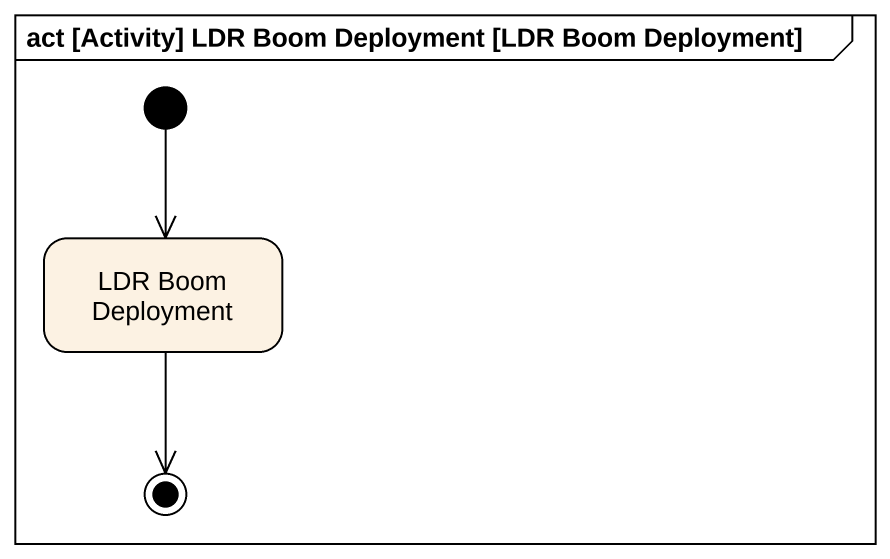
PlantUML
@startuml
mainframe act [Activity] LDR Boom Deployment [LDR Boom Deployment]
hide empty description
state "LDR Boom Deployment" as LDR_Boom_Deployment
[*] --> LDR_Boom_Deployment
LDR_Boom_Deployment --> [*]
@enduml
